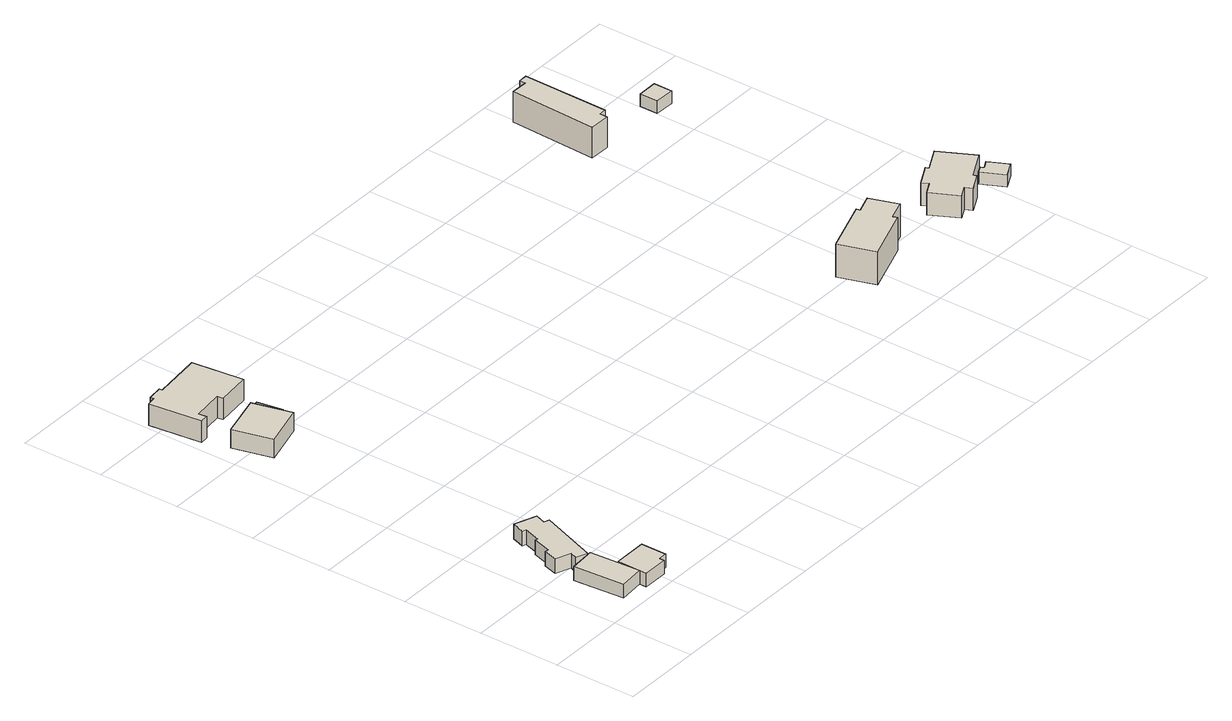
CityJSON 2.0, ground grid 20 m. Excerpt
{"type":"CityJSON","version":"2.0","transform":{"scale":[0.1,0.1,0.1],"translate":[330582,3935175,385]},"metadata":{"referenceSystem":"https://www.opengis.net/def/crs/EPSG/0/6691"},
"CityObjects":{
"building1":{"type":"Building","attributes":{"measuredHeight":3.9,"BuildingIDAttribute.prefecture":"14","BuildingIDAttribute.city":"14151","BuildingDetailAttribute.surveyYear":2015,"BuildingLandSlideRiskAttribute.description":"1","BuildingLandSlideRiskAttribute.areaType":"1"},"geometry":[{"type":"Solid","lod":"1","boundaries":[[[[0,1,2,3]],[[2,4,5,3]],[[1,6,4,2]],[[0,7,6,1]],[[3,5,7,0]],[[4,6,7,5]]]]}]},
"building2":{"type":"Building","attributes":{"usage":"411","measuredHeight":3.9,"storeysAboveGround":1,"BuildingIDAttribute.prefecture":"14","BuildingIDAttribute.city":"14151","BuildingDetailAttribute.totalFloorArea":66.76,"BuildingDetailAttribute.buildingFootprintArea":66.76,"BuildingDetailAttribute.buildingStructureType":"601","BuildingDetailAttribute.buildingStructureOrgType":"1","BuildingDetailAttribute.orgUsage":"10","BuildingDetailAttribute.surveyYear":2015,"BuildingLandSlideRiskAttribute.description":"1","BuildingLandSlideRiskAttribute.areaType":"1"},"geometry":[{"type":"Solid","lod":"1","boundaries":[[[[8,9,10,11,12,13]],[[12,14,15,13]],[[11,16,14,12]],[[10,17,16,11]],[[9,18,17,10]],[[8,19,18,9]],[[13,15,19,8]],[[14,16,17,18,19,15]]]]}]},
"building3":{"type":"Building","attributes":{"usage":"411","measuredHeight":4.3,"storeysAboveGround":2,"BuildingIDAttribute.prefecture":"14","BuildingIDAttribute.city":"14151","BuildingDetailAttribute.totalFloorArea":179.91,"BuildingDetailAttribute.buildingFootprintArea":89.96,"BuildingDetailAttribute.buildingStructureType":"601","BuildingDetailAttribute.buildingStructureOrgType":"1","BuildingDetailAttribute.orgUsage":"10","BuildingDetailAttribute.surveyYear":2015,"BuildingLandSlideRiskAttribute.description":"1","BuildingLandSlideRiskAttribute.areaType":"1"},"geometry":[{"type":"Solid","lod":"1","boundaries":[[[[20,21,22,23,24,25,26,27,28,29,30,31,32,33]],[[32,34,35,33]],[[31,36,34,32]],[[30,37,36,31]],[[29,38,37,30]],[[28,39,38,29]],[[27,40,39,28]],[[26,41,40,27]],[[25,42,41,26]],[[24,43,42,25]],[[23,44,43,24]],[[22,45,44,23]],[[21,46,45,22]],[[20,47,46,21]],[[33,35,47,20]],[[34,36,37,38,39,40,41,42,43,44,45,46,47,35]]]]}]},
"building4":{"type":"Building","attributes":{"usage":"451","measuredHeight":5.5,"storeysAboveGround":2,"BuildingIDAttribute.prefecture":"14","BuildingIDAttribute.city":"14151","BuildingDetailAttribute.totalFloorArea":152.76,"BuildingDetailAttribute.buildingFootprintArea":76.38,"BuildingDetailAttribute.buildingStructureType":"601","BuildingDetailAttribute.buildingStructureOrgType":"1","BuildingDetailAttribute.orgUsage":"200","BuildingDetailAttribute.surveyYear":2015,"BuildingLandSlideRiskAttribute.description":"1","BuildingLandSlideRiskAttribute.areaType":"1"},"geometry":[{"type":"Solid","lod":"1","boundaries":[[[[48,49,50,51]],[[50,52,53,51]],[[49,54,52,50]],[[48,55,54,49]],[[51,53,55,48]],[[52,54,55,53]]]]}]},
"building5":{"type":"Building","attributes":{"usage":"411","measuredHeight":7.8,"storeysAboveGround":2,"BuildingIDAttribute.prefecture":"14","BuildingIDAttribute.city":"14151","BuildingDetailAttribute.totalFloorArea":310.93,"BuildingDetailAttribute.buildingFootprintArea":155.47,"BuildingDetailAttribute.buildingStructureType":"601","BuildingDetailAttribute.buildingStructureOrgType":"1","BuildingDetailAttribute.orgUsage":"10","BuildingDetailAttribute.surveyYear":2015,"BuildingLandSlideRiskAttribute.description":"1","BuildingLandSlideRiskAttribute.areaType":"1"},"geometry":[{"type":"Solid","lod":"1","boundaries":[[[[56,57,58,59,60,61,62,63,64,65,66,67]],[[66,68,69,67]],[[65,70,68,66]],[[64,71,70,65]],[[63,72,71,64]],[[62,73,72,63]],[[61,74,73,62]],[[60,75,74,61]],[[59,76,75,60]],[[58,77,76,59]],[[57,78,77,58]],[[56,79,78,57]],[[67,69,79,56]],[[68,70,71,72,73,74,75,76,77,78,79,69]]]]}]},
"building6":{"type":"Building","attributes":{"usage":"451","storeysAboveGround":2,"BuildingIDAttribute.prefecture":"14","BuildingIDAttribute.city":"14151","BuildingDetailAttribute.totalFloorArea":16.35,"BuildingDetailAttribute.buildingFootprintArea":8.18,"BuildingDetailAttribute.buildingStructureType":"601","BuildingDetailAttribute.buildingStructureOrgType":"1","BuildingDetailAttribute.orgUsage":"200","BuildingDetailAttribute.surveyYear":2015,"BuildingLandSlideRiskAttribute.description":"1","BuildingLandSlideRiskAttribute.areaType":"1"},"geometry":[{"type":"Solid","lod":"1","boundaries":[[[[80,81,82,83]],[[82,84,85,83]],[[81,86,84,82]],[[80,87,86,81]],[[83,85,87,80]],[[84,86,87,85]]]]}]},
"building7":{"type":"Building","attributes":{"usage":"411","measuredHeight":17.5,"storeysAboveGround":1,"BuildingIDAttribute.prefecture":"14","BuildingIDAttribute.city":"14151","BuildingDetailAttribute.totalFloorArea":128.91,"BuildingDetailAttribute.buildingFootprintArea":128.91,"BuildingDetailAttribute.buildingStructureType":"601","BuildingDetailAttribute.buildingStructureOrgType":"1","BuildingDetailAttribute.orgUsage":"10","BuildingDetailAttribute.surveyYear":2015,"BuildingLandSlideRiskAttribute.description":"1","BuildingLandSlideRiskAttribute.areaType":"1"},"geometry":[{"type":"Solid","lod":"1","boundaries":[[[[88,89,90,91,92,93,94,95]],[[94,96,97,95]],[[93,98,96,94]],[[92,99,98,93]],[[91,100,99,92]],[[90,101,100,91]],[[89,102,101,90]],[[88,103,102,89]],[[95,97,103,88]],[[96,98,99,100,101,102,103,97]]]]}]},
"building8":{"type":"Building","attributes":{"usage":"411","measuredHeight":6.7,"storeysAboveGround":2,"BuildingIDAttribute.prefecture":"14","BuildingIDAttribute.city":"14151","BuildingDetailAttribute.totalFloorArea":216.91,"BuildingDetailAttribute.buildingFootprintArea":108.45,"BuildingDetailAttribute.buildingStructureType":"601","BuildingDetailAttribute.buildingStructureOrgType":"1","BuildingDetailAttribute.orgUsage":"10","BuildingDetailAttribute.surveyYear":2015},"geometry":[{"type":"Solid","lod":"1","boundaries":[[[[104,105,106,107,108,109,110,111,112,113,114,115]],[[114,116,117,115]],[[113,118,116,114]],[[112,119,118,113]],[[111,120,119,112]],[[110,121,120,111]],[[109,122,121,110]],[[108,123,122,109]],[[107,124,123,108]],[[106,125,124,107]],[[105,126,125,106]],[[104,127,126,105]],[[115,117,127,104]],[[116,118,119,120,121,122,123,124,125,126,127,117]]]]}]},
"building9":{"type":"Building","attributes":{"usage":"411","storeysAboveGround":2,"BuildingIDAttribute.prefecture":"14","BuildingIDAttribute.city":"14151","BuildingDetailAttribute.totalFloorArea":40.97,"BuildingDetailAttribute.buildingFootprintArea":20.49,"BuildingDetailAttribute.buildingStructureType":"601","BuildingDetailAttribute.buildingStructureOrgType":"1","BuildingDetailAttribute.orgUsage":"10","BuildingDetailAttribute.surveyYear":2015},"geometry":[{"type":"Solid","lod":"1","boundaries":[[[[128,129,130,131,132,133]],[[132,134,135,133]],[[131,136,134,132]],[[130,137,136,131]],[[129,138,137,130]],[[128,139,138,129]],[[133,135,139,128]],[[134,136,137,138,139,135]]]]}]},
"building10":{"type":"Building","attributes":{"usage":"411","measuredHeight":16.7,"storeysAboveGround":1,"BuildingIDAttribute.prefecture":"14","BuildingIDAttribute.city":"14151","BuildingDetailAttribute.totalFloorArea":141.38,"BuildingDetailAttribute.buildingFootprintArea":141.38,"BuildingDetailAttribute.buildingStructureType":"610","BuildingDetailAttribute.buildingStructureOrgType":"2","BuildingDetailAttribute.orgUsage":"10","BuildingDetailAttribute.surveyYear":2015,"BuildingLandSlideRiskAttribute.description":"1","BuildingLandSlideRiskAttribute.areaType":"1"},"geometry":[{"type":"Solid","lod":"1","boundaries":[[[[140,141,142,143,144,145,146,147]],[[146,148,149,147]],[[145,150,148,146]],[[144,151,150,145]],[[143,152,151,144]],[[142,153,152,143]],[[141,154,153,142]],[[140,155,154,141]],[[147,149,155,140]],[[148,150,151,152,153,154,155,149]]]]}]},
"building11":{"type":"Building","attributes":{"measuredHeight":3.3,"BuildingIDAttribute.prefecture":"14","BuildingIDAttribute.city":"14151","BuildingDetailAttribute.surveyYear":2015},"geometry":[{"type":"Solid","lod":"1","boundaries":[[[[156,157,158,159]],[[158,160,161,159]],[[157,162,160,158]],[[156,163,162,157]],[[159,161,163,156]],[[160,162,163,161]]]]}]}
},
"vertices":[
[53,146,27],[117,151,27],[125,27,27],[62,22,27],[125,27,62],[62,22,62],[117,151,62],[53,146,62],
[208,85,27],[208,22,27],[187,22,27],[187,10,27],[125,10,27],[126,85,27],[125,10,61],[126,85,61],[187,10,61],[187,22,61],[208,22,61],[208,85,61],
[72,228,24],[86,273,24],[93,271,24],[105,311,24],[96,314,24],[107,345,24],[161,325,24],[152,300,24],[165,295,24],[112,154,24],[84,164,24],[91,182,24],[54,196,24],[64,230,24],[54,196,61],[64,230,61],[91,182,61],[84,164,61],[112,154,61],[165,295,61],[152,300,61],[161,325,61],[107,345,61],[96,314,61],[105,311,61],[93,271,61],[86,273,61],[72,228,61],
[39,1039,12],[146,1067,12],[171,972,12],[64,943,12],[171,972,58],[64,943,58],[146,1067,58],[39,1039,58],
[115,1116,12],[113,1130,12],[37,1121,12],[39,1101,12],[19,1099,12],[4,1228,12],[26,1231,12],[25,1240,12],[63,1244,12],[64,1237,12],[184,1250,12],[199,1125,12],[184,1250,66],[199,1125,66],[64,1237,66],[63,1244,66],[25,1240,66],[26,1231,66],[4,1228,66],[19,1099,66],[39,1101,66],[37,1121,66],[113,1130,66],[115,1116,66],
[165,1007,14],[153,1067,14],[172,1071,14],[184,1010,14],[172,1071,44],[184,1010,44],[153,1067,44],[165,1007,44],
[1257,257,92],[1227,345,92],[1359,391,92],[1362,382,92],[1407,398,92],[1431,329,92],[1383,312,92],[1387,302,92],[1383,312,175],[1387,302,175],[1431,329,175],[1407,398,175],[1362,382,175],[1359,391,175],[1227,345,175],[1257,257,175],
[1593,259,134],[1597,252,134],[1552,229,134],[1544,246,134],[1515,231,134],[1480,297,134],[1511,313,134],[1502,329,134],[1555,357,134],[1559,350,134],[1616,380,134],[1661,295,134],[1616,380,190],[1661,295,190],[1559,350,190],[1555,357,190],[1502,329,190],[1511,313,190],[1480,297,190],[1515,231,190],[1544,246,190],[1552,229,190],[1597,252,190],[1593,259,190],
[1653,216,146],[1625,270,146],[1643,279,146],[1647,271,146],[1667,282,146],[1691,235,146],[1667,282,176],[1691,235,176],[1647,271,176],[1643,279,176],[1625,270,176],[1653,216,176],
[1435,1319,5],[1435,1334,5],[1457,1334,5],[1454,1123,5],[1437,1123,5],[1436,1104,5],[1385,1105,5],[1394,1320,5],[1385,1105,82],[1394,1320,82],[1436,1104,82],[1437,1123,82],[1454,1123,82],[1457,1334,82],[1435,1334,82],[1435,1319,82],
[1572,1075,31],[1572,1120,31],[1621,1120,31],[1621,1074,31],[1621,1120,62],[1621,1074,62],[1572,1120,62],[1572,1075,62]
]}
